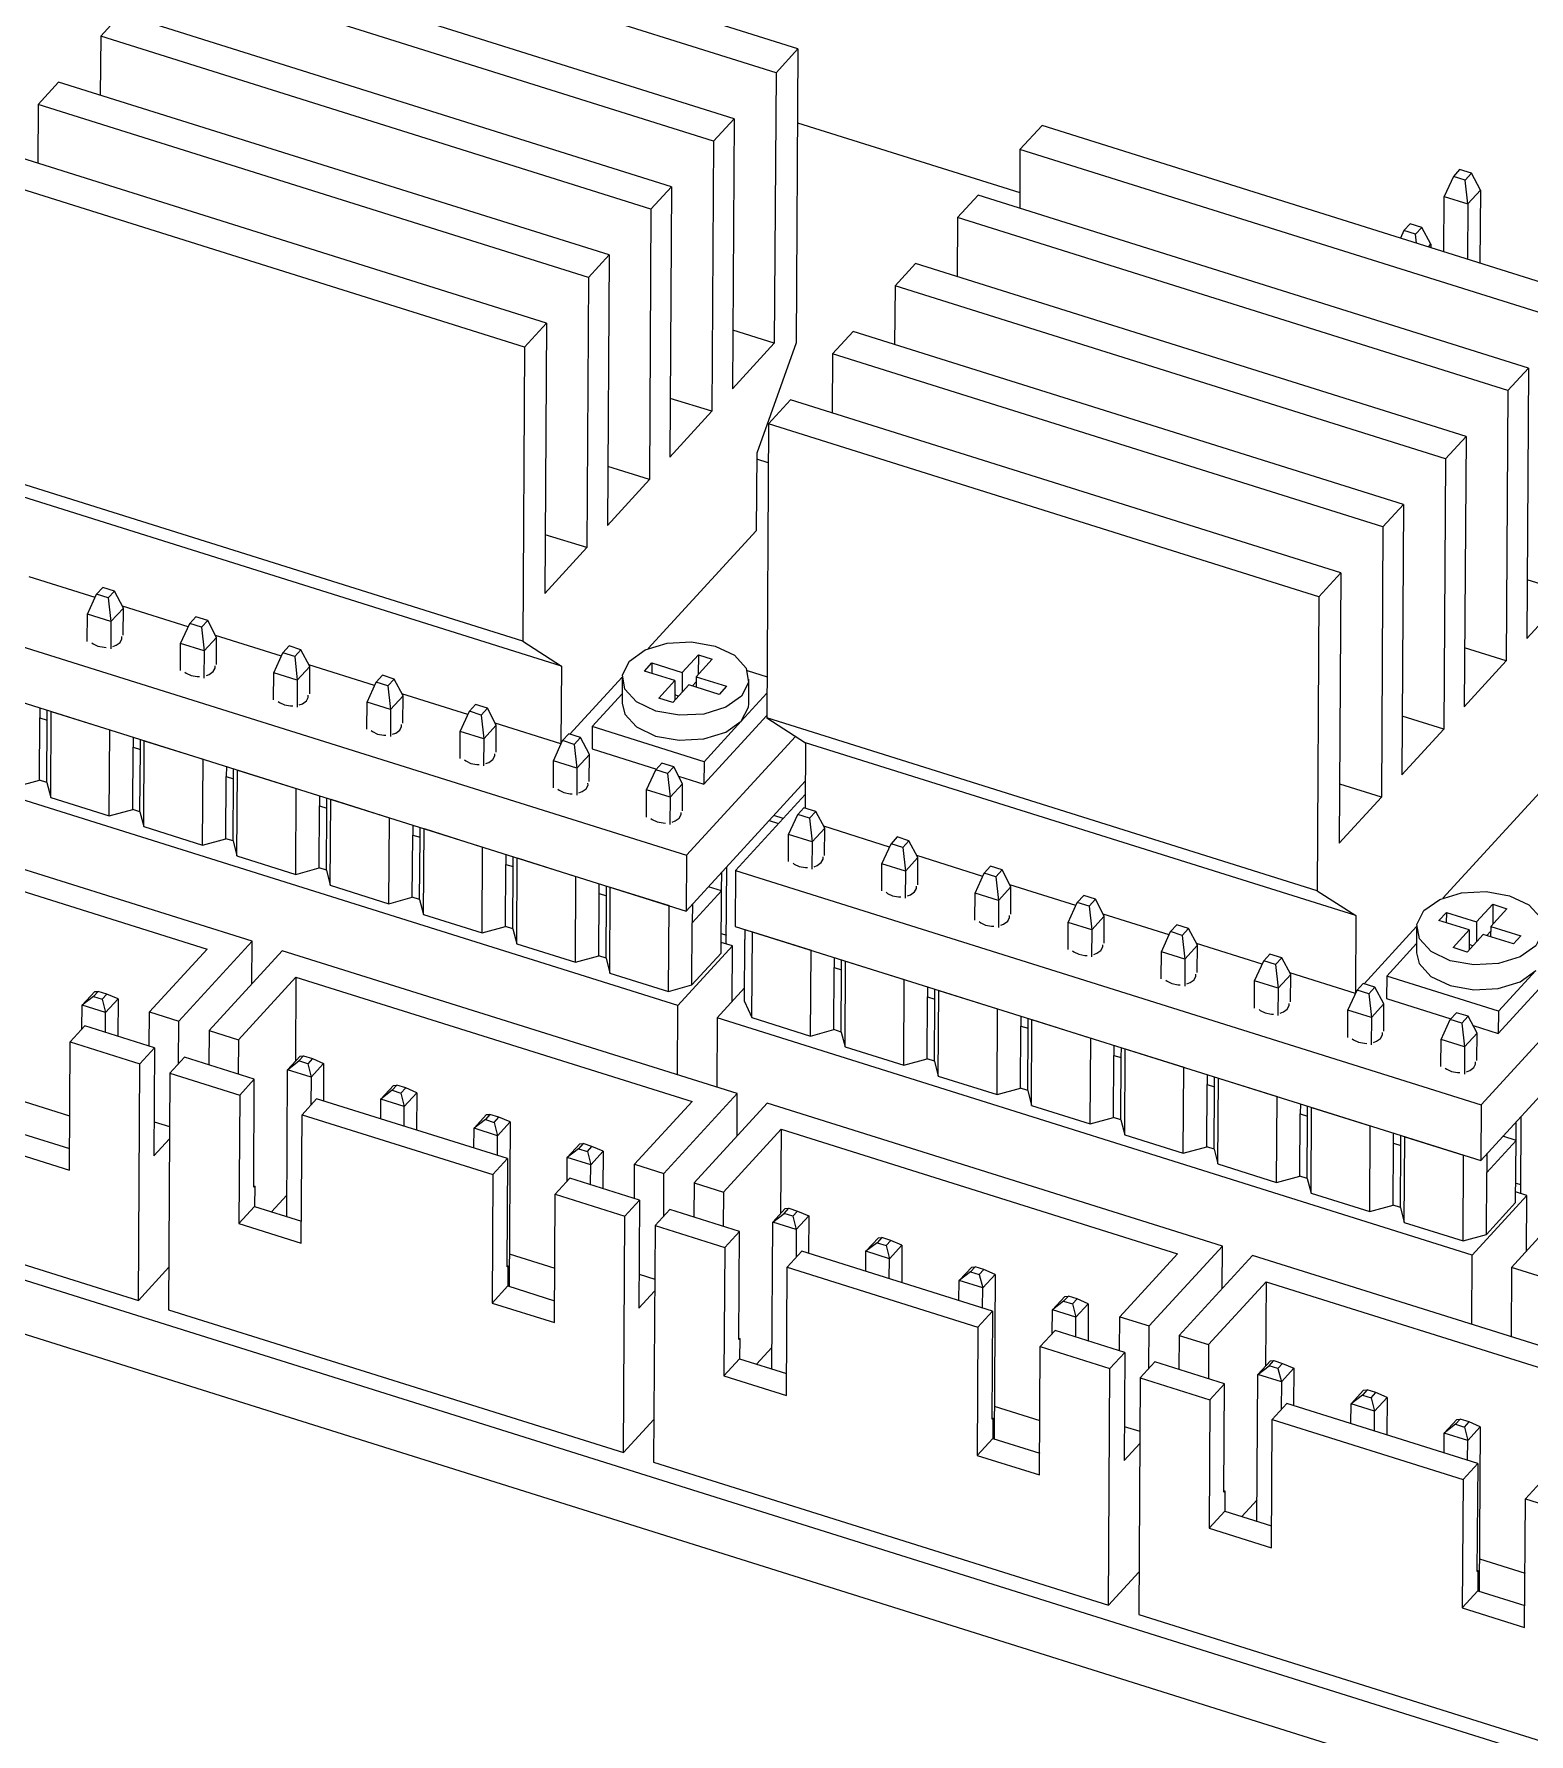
# Model space of a CAD drawing. Header units: millimetres. Extents: x -11 to 295, y 0 to 216.
# Drawn here: x 124.71 to 136.7, y 151.1 to 164.73 of the extents above; entities that cross this region are included whole.
import ezdxf

# ---------------------------------------------------------------- set-up
doc = ezdxf.new("R2010")
doc.units = ezdxf.units.MM

msp = doc.modelspace()

# ---------------------------------------------------------------- linework, layer by layer
at = {"color": 7, "linetype": 'Continuous', "lineweight": 25}
for p, q in [((130.837, 164.61), (126.423, 165.996)), ((130.661, 164.418), (126.247, 165.804)), ((130.324, 164.05), (125.91, 165.437)), ((130.16, 163.871), (125.746, 165.257)), ((125.245, 164.711), (125.409, 164.89)), ((129.823, 163.504), (125.409, 164.89)), ((125.245, 164.711), (125.242, 164.239)), ((129.658, 163.325), (125.245, 164.711)), ((130.661, 164.418), (130.837, 164.61)), ((130.837, 164.61), (130.822, 162.253)), ((130.661, 164.418), (130.647, 162.25)), ((124.743, 164.164), (124.908, 164.344)), ((129.322, 162.958), (124.908, 164.344)), ((124.743, 164.164), (124.741, 163.692)), ((129.157, 162.778), (124.743, 164.164)), ((130.16, 163.871), (130.324, 164.05)), ((130.324, 164.05), (130.311, 161.883)), ((130.833, 164.016), (132.615, 163.457)), ((132.617, 163.803), (132.794, 163.995)), ((137.207, 162.609), (132.794, 163.995)), ((130.16, 163.871), (130.146, 161.704)), ((128.821, 162.411), (124.407, 163.797)), ((132.617, 163.803), (132.615, 163.331)), ((137.031, 162.417), (132.617, 163.803)), ((128.645, 162.219), (124.231, 163.605)), ((136.093, 163.587), (136.02, 163.427)), ((136.143, 163.642), (136.093, 163.587)), ((136.187, 163.558), (136.093, 163.587)), ((136.237, 163.612), (136.143, 163.642)), ((136.237, 163.612), (136.187, 163.558)), ((136.208, 163.368), (136.187, 163.558)), ((136.309, 163.477), (136.237, 163.612)), ((129.658, 163.325), (129.823, 163.504)), ((129.823, 163.504), (129.81, 161.336)), ((132.116, 163.257), (132.281, 163.436)), ((136.695, 162.05), (132.281, 163.436)), ((136.017, 162.983), (136.02, 163.427)), ((136.02, 163.427), (136.208, 163.368)), ((136.208, 163.368), (136.309, 163.477)), ((136.309, 163.477), (136.305, 162.893)), ((129.658, 163.325), (129.645, 161.157)), ((136.208, 163.368), (136.206, 162.924)), ((132.116, 163.257), (132.113, 162.785)), ((136.53, 161.871), (132.116, 163.257)), ((135.695, 163.153), (135.668, 163.093)), ((135.745, 163.208), (135.695, 163.153)), ((135.789, 163.124), (135.695, 163.153)), ((135.84, 163.178), (135.745, 163.208)), ((135.84, 163.178), (135.789, 163.124)), ((135.911, 163.043), (135.84, 163.178)), ((135.797, 163.052), (135.789, 163.124)), ((135.892, 163.022), (135.911, 163.043)), ((135.911, 163.043), (135.911, 163.016)), ((129.157, 162.778), (129.322, 162.958)), ((129.322, 162.958), (129.309, 160.79)), ((131.615, 162.71), (131.78, 162.89)), ((136.194, 161.503), (131.78, 162.89)), ((129.157, 162.778), (129.144, 160.611)), ((131.615, 162.71), (131.612, 162.238)), ((136.029, 161.324), (131.615, 162.71)), ((128.645, 162.219), (128.821, 162.411)), ((128.821, 162.411), (128.807, 160.244)), ((130.647, 162.25), (130.314, 162.355)), ((131.114, 162.164), (131.279, 162.343)), ((135.693, 160.957), (131.279, 162.343)), ((128.645, 162.219), (128.63, 159.862)), ((130.311, 161.883), (130.647, 162.25)), ((130.822, 162.253), (130.506, 161.369)), ((131.114, 162.164), (131.111, 161.692)), ((135.528, 160.778), (131.114, 162.164)), ((136.53, 161.871), (136.695, 162.05)), ((136.695, 162.05), (136.681, 159.882)), ((130.146, 161.704), (129.812, 161.808)), ((130.601, 161.604), (130.778, 161.797)), ((135.191, 160.41), (130.778, 161.797)), ((136.53, 161.871), (136.517, 159.703)), ((129.81, 161.336), (130.146, 161.704)), ((130.601, 161.604), (130.587, 159.247)), ((135.015, 160.218), (130.601, 161.604)), ((136.029, 161.324), (136.194, 161.503)), ((136.194, 161.503), (136.18, 159.336)), ((130.506, 161.369), (130.502, 160.746)), ((128.63, 159.862), (124.216, 161.248)), ((129.645, 161.157), (129.311, 161.262)), ((130.599, 161.292), (130.506, 161.321)), ((136.029, 161.324), (136.016, 159.157)), ((129.645, 161.157), (129.309, 160.79)), ((128.94, 159.661), (124.526, 161.047)), ((135.528, 160.778), (135.693, 160.957)), ((135.693, 160.957), (135.679, 158.789)), ((129.144, 160.611), (128.81, 160.715)), ((129.636, 159.802), (130.502, 160.746)), ((135.528, 160.778), (135.515, 158.61)), ((129.144, 160.611), (128.807, 160.244)), ((135.015, 160.218), (135.191, 160.41)), ((135.191, 160.41), (135.178, 158.243)), ((125.2, 160.211), (124.672, 160.377)), ((125.262, 160.292), (125.212, 160.237)), ((125.356, 160.263), (125.262, 160.292)), ((137.018, 160.25), (136.684, 160.354)), ((125.139, 160.077), (125.212, 160.237)), ((125.306, 160.208), (125.212, 160.237)), ((125.356, 160.263), (125.306, 160.208)), ((125.306, 160.208), (125.327, 160.018)), ((125.427, 160.127), (125.356, 160.263)), ((125.947, 159.977), (125.419, 160.143)), ((135.015, 160.218), (135.001, 157.861)), ((136.681, 159.882), (137.018, 160.25)), ((123.965, 160.023), (129.944, 158.145)), ((125.137, 159.859), (125.139, 160.077)), ((125.327, 160.018), (125.139, 160.077)), ((125.327, 160.018), (125.326, 159.8)), ((125.427, 160.127), (125.327, 160.018)), ((125.426, 159.91), (125.427, 160.127)), ((125.886, 159.842), (125.959, 160.003)), ((126.009, 160.057), (125.959, 160.003)), ((126.053, 159.973), (125.959, 160.003)), ((126.104, 160.028), (126.009, 160.057)), ((126.104, 160.028), (126.053, 159.973)), ((126.175, 159.892), (126.104, 160.028)), ((126.053, 159.973), (126.075, 159.783)), ((126.175, 159.892), (126.075, 159.783)), ((126.695, 159.742), (126.167, 159.908)), ((126.173, 159.675), (126.175, 159.892)), ((125.885, 159.625), (125.886, 159.842)), ((126.075, 159.783), (125.886, 159.842)), ((126.075, 159.783), (126.073, 159.566)), ((126.634, 159.608), (126.707, 159.768)), ((126.757, 159.823), (126.707, 159.768)), ((126.801, 159.738), (126.707, 159.768)), ((126.851, 159.793), (126.757, 159.823)), ((126.851, 159.793), (126.801, 159.738)), ((126.801, 159.738), (126.822, 159.548)), ((126.922, 159.658), (126.851, 159.793)), ((128.63, 159.862), (128.94, 159.661)), ((129.909, 159.611), (130.038, 159.752)), ((130.038, 159.752), (130.037, 159.594)), ((130.038, 159.752), (130.15, 159.717)), ((136.517, 159.703), (136.183, 159.808)), ((126.632, 159.39), (126.634, 159.608)), ((126.822, 159.548), (126.634, 159.608)), ((126.922, 159.658), (126.822, 159.548)), ((127.442, 159.507), (126.914, 159.673)), ((126.921, 159.44), (126.922, 159.658)), ((128.94, 159.661), (128.936, 159.038)), ((129.606, 159.622), (129.666, 159.688)), ((129.849, 159.546), (129.606, 159.622)), ((129.666, 159.688), (129.665, 159.604)), ((129.666, 159.688), (129.909, 159.611)), ((129.909, 159.611), (129.908, 159.453)), ((130.15, 159.717), (130.021, 159.576)), ((130.43, 159.625), (130.589, 159.575)), ((136.18, 159.336), (136.517, 159.703)), ((109.513, 159.489), (141.785, 149.355)), ((123.962, 159.576), (129.941, 157.698)), ((126.822, 159.548), (126.821, 159.331)), ((127.381, 159.373), (127.454, 159.533)), ((127.504, 159.588), (127.454, 159.533)), ((127.548, 159.504), (127.454, 159.533)), ((127.598, 159.558), (127.504, 159.588)), ((127.598, 159.558), (127.548, 159.504)), ((127.548, 159.504), (127.569, 159.314)), ((127.67, 159.423), (127.598, 159.558)), ((129.007, 159.116), (129.427, 159.574)), ((129.427, 159.564), (129.426, 159.365)), ((129.72, 159.405), (129.849, 159.546)), ((129.961, 159.511), (129.832, 159.37)), ((129.849, 159.546), (129.848, 159.388)), ((130.204, 159.435), (129.961, 159.511)), ((130.021, 159.535), (129.99, 159.502)), ((130.021, 159.576), (130.02, 159.492)), ((130.021, 159.576), (130.264, 159.5)), ((130.264, 159.5), (130.204, 159.435)), ((130.442, 159.358), (130.443, 159.558)), ((124.758, 159.326), (124.757, 159.246)), ((127.38, 159.155), (127.381, 159.373)), ((127.569, 159.314), (127.381, 159.373)), ((127.67, 159.423), (127.569, 159.314)), ((128.19, 159.273), (127.661, 159.439)), ((127.668, 159.205), (127.67, 159.423)), ((128.252, 159.353), (128.202, 159.299)), ((128.346, 159.324), (128.252, 159.353)), ((128.346, 159.324), (128.296, 159.269)), ((128.417, 159.188), (128.346, 159.324)), ((129.187, 159.177), (129.426, 159.438)), ((129.832, 159.37), (129.72, 159.405)), ((129.878, 159.421), (129.848, 159.43)), ((130.588, 159.445), (130.382, 159.221)), ((124.754, 158.747), (124.757, 159.246)), ((124.757, 159.246), (124.816, 159.228)), ((124.813, 158.729), (124.816, 159.228)), ((124.816, 159.228), (124.817, 159.307)), ((124.844, 158.609), (124.848, 159.298)), ((124.848, 159.298), (125.319, 159.15)), ((127.569, 159.314), (127.568, 159.096)), ((128.128, 159.138), (128.202, 159.299)), ((128.296, 159.269), (128.202, 159.299)), ((128.296, 159.269), (128.317, 159.079)), ((128.417, 159.188), (128.317, 159.079)), ((128.936, 159.038), (128.409, 159.204)), ((128.416, 158.971), (128.417, 159.188)), ((130.083, 158.716), (130.587, 159.266)), ((130.382, 159.221), (130.084, 158.895)), ((135.001, 157.861), (130.587, 159.247)), ((130.587, 159.247), (130.897, 159.047)), ((136.016, 159.157), (135.682, 159.261)), ((109.511, 159.055), (141.782, 148.921)), ((125.314, 158.462), (125.319, 159.15)), ((125.505, 159.091), (125.505, 159.011)), ((125.564, 158.993), (125.564, 159.073)), ((125.591, 158.375), (125.595, 159.063)), ((125.595, 159.063), (126.066, 158.915)), ((128.127, 158.921), (128.128, 159.138)), ((128.317, 159.079), (128.128, 159.138)), ((128.317, 159.079), (128.315, 158.861)), ((128.876, 158.903), (128.949, 159.064)), ((128.999, 159.119), (128.949, 159.064)), ((129.043, 159.034), (128.949, 159.064)), ((129.093, 159.089), (128.999, 159.119)), ((129.093, 159.089), (129.043, 159.034)), ((129.164, 158.954), (129.093, 159.089)), ((129.187, 159.177), (129.186, 158.998)), ((130.084, 158.895), (129.187, 159.177)), ((129.944, 158.145), (130.818, 159.098)), ((130.897, 159.047), (130.894, 158.524)), ((135.311, 157.661), (130.897, 159.047)), ((136.016, 159.157), (135.679, 158.789)), ((125.502, 158.513), (125.505, 159.011)), ((125.505, 159.011), (125.564, 158.993)), ((125.56, 158.494), (125.564, 158.993)), ((126.062, 158.227), (126.066, 158.915)), ((128.936, 159.038), (128.938, 159.041)), ((129.043, 159.034), (129.064, 158.844)), ((129.164, 158.954), (129.064, 158.844)), ((129.163, 158.736), (129.164, 158.954)), ((129.186, 158.998), (129.702, 158.836)), ((129.873, 156.94), (123.817, 158.842)), ((126.249, 158.278), (126.252, 158.777)), ((126.253, 158.857), (126.252, 158.777)), ((126.252, 158.777), (126.311, 158.758)), ((126.311, 158.758), (126.311, 158.838)), ((126.338, 158.14), (126.343, 158.828)), ((126.343, 158.828), (126.814, 158.68)), ((128.875, 158.686), (128.876, 158.903)), ((129.064, 158.844), (128.876, 158.903)), ((129.064, 158.844), (129.063, 158.627)), ((129.623, 158.669), (129.696, 158.829)), ((129.746, 158.884), (129.696, 158.829)), ((129.791, 158.8), (129.696, 158.829)), ((129.841, 158.854), (129.746, 158.884)), ((129.841, 158.854), (129.791, 158.8)), ((129.791, 158.8), (129.812, 158.61)), ((129.912, 158.719), (129.841, 158.854)), ((129.88, 158.78), (130.083, 158.716)), ((130.084, 158.895), (130.083, 158.716)), ((124.567, 158.696), (124.754, 158.747)), ((124.813, 158.729), (124.754, 158.747)), ((124.813, 158.729), (124.844, 158.609)), ((126.308, 158.26), (126.311, 158.758)), ((126.809, 157.992), (126.814, 158.68)), ((129.622, 158.451), (129.623, 158.669)), ((129.812, 158.61), (129.623, 158.669)), ((129.912, 158.719), (129.812, 158.61)), ((129.911, 158.501), (129.912, 158.719)), ((129.941, 157.698), (130.895, 158.738)), ((135.515, 158.61), (135.181, 158.715)), ((136.007, 157.801), (136.873, 158.745)), ((126.46, 157.456), (122.811, 158.601)), ((124.844, 158.609), (125.314, 158.462)), ((125.314, 158.462), (125.502, 158.513)), ((125.56, 158.494), (125.502, 158.513)), ((126.996, 158.043), (127, 158.542)), ((127, 158.622), (127, 158.542)), ((127, 158.542), (127.058, 158.523)), ((127.055, 158.025), (127.058, 158.523)), ((127.058, 158.523), (127.059, 158.603)), ((127.086, 157.905), (127.09, 158.594)), ((127.09, 158.594), (127.561, 158.446)), ((129.812, 158.61), (129.81, 158.392)), ((130.894, 158.632), (130.336, 158.023)), ((130.885, 158.526), (130.835, 158.472)), ((130.979, 158.497), (130.885, 158.526)), ((135.515, 158.61), (135.178, 158.243)), ((122.921, 158.391), (126.099, 157.393)), ((125.56, 158.494), (125.591, 158.375)), ((125.591, 158.375), (126.062, 158.227)), ((127.557, 157.757), (127.561, 158.446)), ((127.747, 158.387), (127.747, 158.307)), ((127.806, 158.289), (127.806, 158.369)), ((130.606, 158.423), (130.681, 158.4)), ((130.719, 158.441), (130.644, 158.464)), ((130.762, 158.311), (130.835, 158.472)), ((130.929, 158.442), (130.835, 158.472)), ((130.979, 158.497), (130.929, 158.442)), ((130.929, 158.442), (130.95, 158.252)), ((131.051, 158.361), (130.979, 158.497)), ((131.571, 158.211), (131.043, 158.377)), ((126.062, 158.227), (126.249, 158.278)), ((126.308, 158.26), (126.249, 158.278)), ((126.308, 158.26), (126.338, 158.14)), ((127.744, 157.809), (127.747, 158.307)), ((127.747, 158.307), (127.806, 158.289)), ((127.803, 157.79), (127.806, 158.289)), ((127.833, 157.671), (127.838, 158.359)), ((127.838, 158.359), (128.308, 158.211)), ((130.761, 158.094), (130.762, 158.311)), ((130.95, 158.252), (130.762, 158.311)), ((130.95, 158.252), (130.949, 158.034)), ((131.051, 158.361), (130.95, 158.252)), ((131.049, 158.144), (131.051, 158.361)), ((131.51, 158.076), (131.583, 158.237)), ((131.633, 158.292), (131.583, 158.237)), ((131.677, 158.207), (131.583, 158.237)), ((131.727, 158.262), (131.633, 158.292)), ((131.727, 158.262), (131.677, 158.207)), ((131.798, 158.127), (131.727, 158.262)), ((126.338, 158.14), (126.809, 157.992)), ((128.304, 157.523), (128.308, 158.211)), ((128.495, 158.152), (128.494, 158.072)), ((128.553, 158.054), (128.554, 158.134)), ((128.581, 157.436), (128.585, 158.124)), ((128.585, 158.124), (129.056, 157.976)), ((129.944, 158.145), (129.941, 157.698)), ((131.677, 158.207), (131.698, 158.017)), ((131.798, 158.127), (131.698, 158.017)), ((132.318, 157.976), (131.79, 158.142)), ((131.797, 157.909), (131.798, 158.127)), ((126.809, 157.992), (126.996, 158.043)), ((127.055, 158.025), (126.996, 158.043)), ((127.055, 158.025), (127.086, 157.905)), ((128.491, 157.574), (128.494, 158.072)), ((128.494, 158.072), (128.553, 158.054)), ((128.55, 157.555), (128.553, 158.054)), ((129.052, 157.288), (129.056, 157.976)), ((130.224, 157.859), (130.225, 158.007)), ((130.262, 157.434), (130.266, 158.052)), ((130.336, 158.023), (130.333, 157.575)), ((130.336, 158.023), (136.315, 156.145)), ((131.508, 157.859), (131.51, 158.076)), ((131.698, 158.017), (131.51, 158.076)), ((131.698, 158.017), (131.697, 157.8)), ((132.257, 157.842), (132.33, 158.002)), ((132.38, 158.057), (132.33, 158.002)), ((132.424, 157.973), (132.33, 158.002)), ((132.474, 158.027), (132.38, 158.057)), ((132.474, 158.027), (132.424, 157.973)), ((132.424, 157.973), (132.445, 157.783)), ((132.545, 157.892), (132.474, 158.027)), ((127.086, 157.905), (127.557, 157.757)), ((129.239, 157.339), (129.242, 157.838)), ((129.242, 157.838), (129.242, 157.918)), ((129.242, 157.838), (129.301, 157.819)), ((129.298, 157.321), (129.301, 157.819)), ((129.301, 157.819), (129.301, 157.899)), ((129.328, 157.201), (129.332, 157.889)), ((129.332, 157.889), (129.803, 157.742)), ((129.989, 157.603), (130.224, 157.859)), ((130.224, 157.859), (130.119, 157.892)), ((130.221, 157.361), (130.224, 157.859)), ((132.256, 157.624), (132.257, 157.842)), ((132.445, 157.783), (132.257, 157.842)), ((132.545, 157.892), (132.445, 157.783)), ((133.066, 157.742), (132.537, 157.907)), ((132.544, 157.674), (132.545, 157.892)), ((133.128, 157.822), (133.077, 157.767)), ((133.222, 157.793), (133.128, 157.822)), ((135.001, 157.861), (135.311, 157.661)), ((127.557, 157.757), (127.744, 157.809)), ((127.803, 157.79), (127.744, 157.809)), ((127.803, 157.79), (127.833, 157.671)), ((129.799, 157.053), (129.803, 157.742)), ((129.99, 157.751), (129.989, 157.603)), ((132.445, 157.783), (132.444, 157.565)), ((133.004, 157.607), (133.077, 157.767)), ((133.172, 157.738), (133.077, 157.767)), ((133.222, 157.793), (133.172, 157.738)), ((133.172, 157.738), (133.193, 157.548)), ((133.293, 157.657), (133.222, 157.793)), ((135.977, 157.622), (136.037, 157.687)), ((136.037, 157.687), (136.036, 157.603)), ((136.037, 157.687), (136.279, 157.611)), ((136.279, 157.611), (136.409, 157.752)), ((136.521, 157.716), (136.392, 157.575)), ((136.409, 157.752), (136.408, 157.593)), ((136.409, 157.752), (136.521, 157.716)), ((127.833, 157.671), (128.304, 157.523)), ((128.304, 157.523), (128.491, 157.574)), ((128.55, 157.555), (128.491, 157.574)), ((128.55, 157.555), (128.581, 157.436)), ((129.986, 157.105), (129.989, 157.603)), ((130.333, 157.575), (136.312, 155.698)), ((130.41, 157.551), (130.41, 157.471)), ((133.003, 157.389), (133.004, 157.607)), ((133.193, 157.548), (133.004, 157.607)), ((133.193, 157.548), (133.191, 157.33)), ((133.293, 157.657), (133.193, 157.548)), ((133.813, 157.507), (133.285, 157.673)), ((133.292, 157.44), (133.293, 157.657)), ((133.875, 157.587), (133.825, 157.533)), ((133.969, 157.558), (133.875, 157.587)), ((133.969, 157.558), (133.919, 157.503)), ((134.04, 157.423), (133.969, 157.558)), ((135.311, 157.661), (135.307, 157.038)), ((135.378, 157.115), (135.798, 157.573)), ((135.798, 157.564), (135.796, 157.364)), ((136.22, 157.546), (135.977, 157.622)), ((136.091, 157.405), (136.22, 157.546)), ((136.22, 157.546), (136.219, 157.387)), ((136.279, 157.611), (136.278, 157.452)), ((136.392, 157.575), (136.391, 157.492)), ((136.392, 157.575), (136.634, 157.499)), ((125.872, 156.815), (126.46, 157.456)), ((126.457, 157.114), (126.46, 157.456)), ((128.581, 157.436), (129.052, 157.288)), ((129.873, 156.94), (130.312, 157.418)), ((130.222, 157.518), (130.263, 157.505)), ((130.312, 157.418), (130.222, 157.446)), ((130.309, 156.973), (130.312, 157.418)), ((130.407, 156.972), (130.41, 157.471)), ((130.467, 156.844), (130.471, 157.532)), ((130.471, 157.532), (130.942, 157.384)), ((133.752, 157.372), (133.825, 157.533)), ((133.919, 157.503), (133.825, 157.533)), ((133.919, 157.503), (133.94, 157.313)), ((134.04, 157.423), (133.94, 157.313)), ((134.56, 157.272), (134.032, 157.438)), ((134.039, 157.205), (134.04, 157.423)), ((135.558, 157.176), (135.797, 157.437)), ((136.332, 157.51), (136.203, 157.369)), ((136.249, 157.42), (136.219, 157.43)), ((136.575, 157.434), (136.332, 157.51)), ((136.391, 157.534), (136.361, 157.501)), ((136.634, 157.499), (136.575, 157.434)), ((126.099, 157.393), (125.637, 156.889)), ((126.701, 157.38), (126.114, 156.739)), ((130.35, 156.234), (126.701, 157.38)), ((129.052, 157.288), (129.239, 157.339)), ((129.298, 157.321), (129.239, 157.339)), ((129.298, 157.321), (129.328, 157.201)), ((129.986, 157.105), (130.221, 157.361)), ((130.938, 156.696), (130.942, 157.384)), ((131.128, 157.325), (131.128, 157.245)), ((131.187, 157.227), (131.187, 157.307)), ((131.214, 156.609), (131.219, 157.297)), ((131.219, 157.297), (131.689, 157.149)), ((133.75, 157.155), (133.752, 157.372)), ((133.94, 157.313), (133.752, 157.372)), ((133.94, 157.313), (133.939, 157.096)), ((134.499, 157.138), (134.572, 157.298)), ((134.622, 157.353), (134.572, 157.298)), ((134.666, 157.268), (134.572, 157.298)), ((134.717, 157.323), (134.622, 157.353)), ((134.717, 157.323), (134.666, 157.268)), ((134.788, 157.188), (134.717, 157.323)), ((136.203, 157.369), (136.091, 157.405)), ((126.349, 156.666), (126.811, 157.169)), ((126.811, 157.169), (126.807, 156.494)), ((126.811, 157.169), (129.989, 156.171)), ((129.328, 157.201), (129.799, 157.053)), ((131.125, 156.747), (131.128, 157.245)), ((131.128, 157.245), (131.187, 157.227)), ((131.184, 156.728), (131.187, 157.227)), ((131.685, 156.461), (131.689, 157.149)), ((134.498, 156.92), (134.499, 157.138)), ((134.688, 157.079), (134.499, 157.138)), ((134.666, 157.268), (134.688, 157.079)), ((134.788, 157.188), (134.688, 157.079)), ((135.307, 157.038), (134.78, 157.203)), ((134.786, 156.97), (134.788, 157.188)), ((135.558, 157.176), (135.557, 156.998)), ((136.455, 156.895), (135.558, 157.176)), ((136.453, 156.716), (136.958, 157.266)), ((136.753, 157.22), (136.455, 156.895)), ((125.097, 156.943), (125.197, 157.053)), ((125.187, 157.013), (125.097, 156.943)), ((125.225, 157.054), (125.187, 157.013)), ((125.187, 157.013), (125.258, 156.991)), ((125.197, 157.053), (125.225, 157.054)), ((125.295, 157.032), (125.225, 157.054)), ((125.258, 156.991), (125.295, 157.032)), ((125.385, 156.993), (125.295, 157.032)), ((129.799, 157.053), (129.986, 157.105)), ((130.188, 156.841), (130.408, 157.081)), ((131.872, 156.512), (131.875, 157.011)), ((131.876, 157.091), (131.875, 157.011)), ((131.875, 157.011), (131.934, 156.992)), ((131.934, 156.992), (131.935, 157.072)), ((131.962, 156.374), (131.966, 157.062)), ((131.966, 157.062), (132.437, 156.915)), ((134.688, 157.079), (134.686, 156.861)), ((135.247, 156.903), (135.32, 157.063)), ((135.307, 157.038), (135.309, 157.04)), ((135.37, 157.118), (135.32, 157.063)), ((135.414, 157.034), (135.32, 157.063)), ((135.464, 157.088), (135.37, 157.118)), ((135.464, 157.088), (135.414, 157.034)), ((135.414, 157.034), (135.435, 156.844)), ((135.535, 156.953), (135.464, 157.088)), ((136.315, 156.145), (137.188, 157.097)), ((125.095, 156.753), (125.097, 156.943)), ((125.285, 156.884), (125.097, 156.943)), ((125.258, 156.991), (125.285, 156.884)), ((125.284, 156.725), (125.285, 156.884)), ((125.385, 156.993), (125.285, 156.884)), ((125.385, 156.993), (125.383, 156.694)), ((125.635, 156.615), (125.637, 156.889)), ((125.637, 156.889), (125.872, 156.815)), ((129.87, 156.385), (129.873, 156.94)), ((130.407, 156.972), (130.467, 156.844)), ((131.931, 156.494), (131.934, 156.992)), ((132.433, 156.226), (132.437, 156.915)), ((135.245, 156.685), (135.247, 156.903)), ((135.435, 156.844), (135.247, 156.903)), ((135.535, 156.953), (135.435, 156.844)), ((135.534, 156.735), (135.535, 156.953)), ((135.557, 156.998), (136.073, 156.835)), ((136.117, 156.883), (136.067, 156.829)), ((136.211, 156.854), (136.117, 156.883)), ((136.455, 156.895), (136.453, 156.716)), ((125.118, 156.777), (125, 156.649)), ((125.677, 156.602), (125.118, 156.777)), ((125.87, 156.474), (125.872, 156.815)), ((126.114, 156.739), (126.112, 156.465)), ((126.114, 156.739), (126.349, 156.666)), ((130.188, 156.841), (130.185, 156.286)), ((136.244, 154.939), (130.188, 156.841)), ((130.467, 156.844), (130.938, 156.696)), ((130.938, 156.696), (131.125, 156.747)), ((131.184, 156.728), (131.125, 156.747)), ((131.184, 156.728), (131.214, 156.609)), ((132.62, 156.278), (132.623, 156.776)), ((132.623, 156.856), (132.623, 156.776)), ((132.623, 156.776), (132.682, 156.758)), ((132.679, 156.259), (132.682, 156.758)), ((132.682, 156.758), (132.682, 156.837)), ((132.709, 156.139), (132.713, 156.828)), ((132.713, 156.828), (133.184, 156.68)), ((135.435, 156.844), (135.434, 156.626)), ((135.994, 156.668), (136.067, 156.829)), ((136.161, 156.799), (136.067, 156.829)), ((136.211, 156.854), (136.161, 156.799)), ((136.161, 156.799), (136.182, 156.609)), ((136.283, 156.718), (136.211, 156.854)), ((136.25, 156.78), (136.453, 156.716)), ((136.312, 155.698), (137.266, 156.737)), ((124.994, 155.62), (125, 156.649)), ((125, 156.649), (125.559, 156.474)), ((125.559, 156.474), (125.677, 156.602)), ((125.677, 156.602), (125.671, 155.735)), ((126.349, 156.666), (126.347, 156.391)), ((131.214, 156.609), (131.685, 156.461)), ((133.18, 155.992), (133.184, 156.68)), ((133.371, 156.621), (133.37, 156.541)), ((133.429, 156.523), (133.43, 156.603)), ((133.457, 155.905), (133.461, 156.593)), ((133.461, 156.593), (133.932, 156.445)), ((135.993, 156.451), (135.994, 156.668)), ((136.182, 156.609), (135.994, 156.668)), ((136.182, 156.609), (136.181, 156.391)), ((136.283, 156.718), (136.182, 156.609)), ((136.281, 156.501), (136.283, 156.718)), ((125.548, 154.577), (125.559, 156.474)), ((125.918, 156.526), (125.8, 156.398)), ((126.477, 156.35), (125.918, 156.526)), ((126.744, 156.426), (126.845, 156.535)), ((126.744, 156.426), (126.835, 156.496)), ((126.835, 156.496), (126.872, 156.537)), ((126.906, 156.474), (126.835, 156.496)), ((126.845, 156.535), (126.872, 156.537)), ((126.872, 156.537), (126.943, 156.515)), ((126.943, 156.515), (126.906, 156.474)), ((126.906, 156.474), (126.933, 156.367)), ((127.033, 156.476), (126.933, 156.367)), ((126.943, 156.515), (127.033, 156.476)), ((127.033, 156.476), (127.031, 156.176)), ((131.685, 156.461), (131.872, 156.512)), ((131.931, 156.494), (131.872, 156.512)), ((131.931, 156.494), (131.962, 156.374)), ((133.367, 156.043), (133.37, 156.541)), ((133.37, 156.541), (133.429, 156.523)), ((133.426, 156.024), (133.429, 156.523)), ((125.8, 156.398), (125.789, 154.501)), ((125.8, 156.398), (126.36, 156.222)), ((126.36, 156.222), (126.477, 156.35)), ((126.472, 155.483), (126.477, 156.35)), ((126.737, 155.248), (126.744, 156.426)), ((126.933, 156.367), (126.744, 156.426)), ((126.933, 156.367), (126.931, 156.143)), ((131.962, 156.374), (132.433, 156.226)), ((133.927, 155.757), (133.932, 156.445)), ((134.118, 156.387), (134.118, 156.307)), ((134.177, 156.288), (134.177, 156.368)), ((134.204, 155.67), (134.208, 156.358)), ((134.208, 156.358), (134.679, 156.21)), ((126.36, 156.222), (126.353, 155.193)), ((126.977, 156.193), (126.86, 156.065)), ((128.507, 155.713), (126.977, 156.193)), ((127.491, 156.032), (127.492, 156.191)), ((127.492, 156.191), (127.592, 156.3)), ((127.582, 156.261), (127.492, 156.191)), ((127.68, 156.132), (127.492, 156.191)), ((127.62, 156.302), (127.582, 156.261)), ((127.582, 156.261), (127.653, 156.239)), ((127.592, 156.3), (127.62, 156.302)), ((127.691, 156.28), (127.62, 156.302)), ((127.653, 156.239), (127.691, 156.28)), ((127.653, 156.239), (127.68, 156.132)), ((127.78, 156.241), (127.68, 156.132)), ((127.78, 156.241), (127.691, 156.28)), ((127.78, 156.241), (127.779, 155.942)), ((129.762, 155.594), (130.35, 156.234)), ((130.348, 155.893), (130.35, 156.234)), ((132.433, 156.226), (132.62, 156.278)), ((132.679, 156.259), (132.62, 156.278)), ((132.679, 156.259), (132.709, 156.139)), ((134.115, 155.808), (134.118, 156.307)), ((134.118, 156.307), (134.177, 156.288)), ((134.173, 155.79), (134.177, 156.288)), ((134.675, 155.522), (134.679, 156.21)), ((124.631, 156.171), (124.996, 156.056)), ((126.854, 155.036), (126.86, 156.065)), ((126.86, 156.065), (128.39, 155.585)), ((127.679, 155.973), (127.68, 156.132)), ((128.239, 155.956), (128.339, 156.066)), ((128.367, 156.067), (128.33, 156.026)), ((128.339, 156.066), (128.367, 156.067)), ((128.438, 156.045), (128.367, 156.067)), ((129.989, 156.171), (129.527, 155.668)), ((130.591, 156.158), (130.004, 155.518)), ((134.24, 155.012), (130.591, 156.158)), ((132.709, 156.139), (133.18, 155.992)), ((134.862, 155.573), (134.865, 156.072)), ((134.866, 156.152), (134.865, 156.072)), ((134.865, 156.072), (134.924, 156.053)), ((134.921, 155.555), (134.924, 156.053)), ((134.924, 156.053), (134.924, 156.133)), ((134.951, 155.435), (134.956, 156.124)), ((134.956, 156.124), (135.426, 155.976)), ((136.315, 156.145), (136.312, 155.698)), ((136.633, 155.433), (136.637, 156.052)), ((124.619, 155.913), (124.995, 155.795)), ((125.673, 156.009), (125.798, 155.97)), ((128.238, 155.797), (128.239, 155.956)), ((128.33, 156.026), (128.239, 155.956)), ((128.428, 155.897), (128.239, 155.956)), ((128.33, 156.026), (128.4, 156.004)), ((128.4, 156.004), (128.438, 156.045)), ((128.4, 156.004), (128.428, 155.897)), ((128.528, 156.007), (128.428, 155.897)), ((128.528, 156.007), (128.438, 156.045)), ((128.528, 156.007), (128.52, 154.688)), ((130.239, 155.444), (130.701, 155.948)), ((130.701, 155.948), (130.697, 155.272)), ((130.701, 155.948), (133.879, 154.95)), ((133.18, 155.992), (133.367, 156.043)), ((133.426, 156.024), (133.367, 156.043)), ((133.426, 156.024), (133.457, 155.905)), ((135.422, 155.288), (135.426, 155.976)), ((135.613, 155.837), (135.613, 155.917)), ((136.595, 155.859), (136.596, 156.007)), ((124.494, 155.777), (124.994, 155.62)), ((125.797, 155.872), (125.671, 155.735)), ((128.427, 155.738), (128.428, 155.897)), ((128.987, 155.722), (129.087, 155.831)), ((129.077, 155.792), (128.987, 155.722)), ((129.115, 155.833), (129.077, 155.792)), ((129.077, 155.792), (129.148, 155.769)), ((129.087, 155.831), (129.115, 155.833)), ((129.185, 155.81), (129.115, 155.833)), ((129.148, 155.769), (129.185, 155.81)), ((129.275, 155.772), (129.185, 155.81)), ((133.457, 155.905), (133.927, 155.757)), ((133.927, 155.757), (134.115, 155.808)), ((134.173, 155.79), (134.115, 155.808)), ((134.173, 155.79), (134.204, 155.67)), ((135.609, 155.339), (135.613, 155.837)), ((135.613, 155.837), (135.671, 155.819)), ((135.668, 155.32), (135.671, 155.819)), ((135.671, 155.819), (135.672, 155.899)), ((135.699, 155.201), (135.703, 155.889)), ((135.703, 155.889), (136.174, 155.741)), ((136.36, 155.603), (136.595, 155.859)), ((136.595, 155.859), (136.49, 155.892)), ((136.592, 155.36), (136.595, 155.859)), ((121.899, 155.723), (125.548, 154.577)), ((128.39, 155.585), (128.507, 155.713)), ((128.507, 155.713), (128.502, 154.846)), ((128.985, 155.532), (128.987, 155.722)), ((129.175, 155.663), (128.987, 155.722)), ((129.148, 155.769), (129.175, 155.663)), ((129.174, 155.504), (129.175, 155.663)), ((129.275, 155.772), (129.175, 155.663)), ((129.275, 155.772), (129.273, 155.472)), ((129.525, 155.393), (129.527, 155.668)), ((129.527, 155.668), (129.762, 155.594)), ((134.204, 155.67), (134.675, 155.522)), ((136.17, 155.053), (136.174, 155.741)), ((136.361, 155.751), (136.36, 155.603)), ((128.39, 155.585), (128.384, 154.555)), ((129.008, 155.556), (128.89, 155.428)), ((129.567, 155.38), (129.008, 155.556)), ((129.76, 155.252), (129.762, 155.594)), ((130.004, 155.518), (130.002, 155.243)), ((130.004, 155.518), (130.239, 155.444)), ((134.675, 155.522), (134.862, 155.573)), ((134.921, 155.555), (134.862, 155.573)), ((134.921, 155.555), (134.951, 155.435)), ((136.357, 155.104), (136.36, 155.603)), ((136.593, 155.517), (136.633, 155.505)), ((126.472, 155.494), (126.48, 155.492)), ((126.472, 155.483), (126.48, 155.492)), ((126.48, 155.492), (126.479, 155.329)), ((126.615, 155.287), (126.738, 155.421)), ((128.884, 154.398), (128.89, 155.428)), ((128.89, 155.428), (129.449, 155.252)), ((129.449, 155.252), (129.567, 155.38)), ((129.567, 155.38), (129.561, 154.513)), ((130.239, 155.444), (130.237, 155.17)), ((134.951, 155.435), (135.422, 155.288)), ((136.244, 154.939), (136.682, 155.418)), ((136.682, 155.418), (136.592, 155.446)), ((136.68, 154.972), (136.682, 155.418)), ((126.353, 155.193), (126.479, 155.329)), ((126.479, 155.329), (126.855, 155.211)), ((129.438, 153.356), (129.449, 155.252)), ((129.808, 155.304), (129.691, 155.176)), ((130.367, 155.129), (129.808, 155.304)), ((130.634, 155.204), (130.735, 155.314)), ((130.634, 155.204), (130.725, 155.274)), ((130.725, 155.274), (130.763, 155.315)), ((130.796, 155.252), (130.725, 155.274)), ((130.735, 155.314), (130.763, 155.315)), ((130.763, 155.315), (130.833, 155.293)), ((130.833, 155.293), (130.796, 155.252)), ((130.796, 155.252), (130.823, 155.145)), ((130.923, 155.254), (130.823, 155.145)), ((130.833, 155.293), (130.923, 155.254)), ((130.923, 155.254), (130.921, 154.955)), ((135.422, 155.288), (135.609, 155.339)), ((135.668, 155.32), (135.609, 155.339)), ((135.668, 155.32), (135.699, 155.201)), ((136.357, 155.104), (136.592, 155.36)), ((126.353, 155.193), (126.854, 155.036)), ((129.691, 155.176), (129.679, 153.28)), ((129.691, 155.176), (130.25, 155.001)), ((130.25, 155.001), (130.367, 155.129)), ((130.362, 154.262), (130.367, 155.129)), ((130.627, 154.027), (130.634, 155.204)), ((130.823, 155.145), (130.634, 155.204)), ((130.823, 155.145), (130.821, 154.922)), ((135.699, 155.201), (136.17, 155.053)), ((136.17, 155.053), (136.357, 155.104)), ((130.25, 155.001), (130.243, 153.971)), ((130.867, 154.972), (130.75, 154.844)), ((132.398, 154.491), (130.867, 154.972)), ((131.381, 154.81), (131.382, 154.97)), ((131.382, 154.97), (131.482, 155.079)), ((131.472, 155.039), (131.382, 154.97)), ((131.57, 154.91), (131.382, 154.97)), ((131.51, 155.08), (131.472, 155.039)), ((131.472, 155.039), (131.543, 155.017)), ((131.482, 155.079), (131.51, 155.08)), ((131.581, 155.058), (131.51, 155.08)), ((131.543, 155.017), (131.581, 155.058)), ((131.543, 155.017), (131.57, 154.91)), ((131.67, 155.02), (131.57, 154.91)), ((131.67, 155.02), (131.581, 155.058)), ((131.67, 155.02), (131.669, 154.72)), ((133.653, 154.372), (134.24, 155.012)), ((134.238, 154.671), (134.24, 155.012)), ((136.559, 154.84), (136.778, 155.08)), ((125.548, 154.577), (125.791, 154.843)), ((128.502, 154.857), (128.51, 154.854)), ((128.51, 154.854), (128.502, 154.846)), ((128.51, 154.854), (128.509, 154.692)), ((128.521, 154.949), (128.887, 154.834)), ((130.744, 153.814), (130.75, 154.844)), ((130.75, 154.844), (132.28, 154.363)), ((131.569, 154.751), (131.57, 154.91)), ((132.129, 154.735), (132.23, 154.844)), ((132.257, 154.846), (132.22, 154.805)), ((132.23, 154.844), (132.257, 154.846)), ((132.328, 154.824), (132.257, 154.846)), ((132.29, 154.783), (132.328, 154.824)), ((132.418, 154.785), (132.328, 154.824)), ((133.879, 154.95), (133.417, 154.446)), ((134.481, 154.937), (133.894, 154.296)), ((138.13, 153.791), (134.481, 154.937)), ((136.24, 154.384), (136.244, 154.939)), ((136.559, 154.84), (136.555, 154.285)), ((141.576, 153.265), (136.559, 154.84)), ((128.384, 154.555), (128.509, 154.692)), ((128.509, 154.692), (128.885, 154.574)), ((129.563, 154.788), (129.688, 154.748)), ((132.128, 154.576), (132.129, 154.735)), ((132.22, 154.805), (132.129, 154.735)), ((132.318, 154.676), (132.129, 154.735)), ((132.22, 154.805), (132.29, 154.783)), ((132.29, 154.783), (132.318, 154.676)), ((132.418, 154.785), (132.318, 154.676)), ((132.418, 154.785), (132.41, 153.467)), ((134.129, 154.222), (134.591, 154.726)), ((134.591, 154.726), (134.587, 154.051)), ((134.591, 154.726), (137.769, 153.728)), ((128.384, 154.555), (128.884, 154.398)), ((129.687, 154.651), (129.561, 154.513)), ((132.317, 154.517), (132.318, 154.676)), ((132.877, 154.5), (132.977, 154.609)), ((132.967, 154.57), (132.877, 154.5)), ((133.005, 154.611), (132.967, 154.57)), ((132.967, 154.57), (133.038, 154.548)), ((132.977, 154.609), (133.005, 154.611)), ((133.075, 154.589), (133.005, 154.611)), ((133.038, 154.548), (133.075, 154.589)), ((133.038, 154.548), (133.065, 154.441)), ((133.165, 154.55), (133.065, 154.441)), ((133.165, 154.55), (133.075, 154.589)), ((133.165, 154.55), (133.163, 154.251)), ((125.789, 154.501), (129.438, 153.356)), ((132.28, 154.363), (132.398, 154.491)), ((132.398, 154.491), (132.392, 153.624)), ((132.876, 154.31), (132.877, 154.5)), ((133.065, 154.441), (132.877, 154.5)), ((133.064, 154.282), (133.065, 154.441)), ((133.416, 154.172), (133.417, 154.446)), ((133.417, 154.446), (133.653, 154.372)), ((132.28, 154.363), (132.274, 153.334)), ((132.898, 154.334), (132.78, 154.206)), ((133.457, 154.159), (132.898, 154.334)), ((133.651, 154.031), (133.653, 154.372)), ((133.894, 154.296), (133.892, 154.022)), ((133.894, 154.296), (134.129, 154.222)), ((130.362, 154.273), (130.37, 154.27)), ((130.362, 154.262), (130.37, 154.27)), ((130.37, 154.27), (130.369, 154.108)), ((130.505, 154.065), (130.628, 154.2)), ((132.774, 153.177), (132.78, 154.206)), ((132.78, 154.206), (133.339, 154.031)), ((133.339, 154.031), (133.457, 154.159)), ((133.457, 154.159), (133.452, 153.292)), ((134.129, 154.222), (134.128, 153.948)), ((130.243, 153.971), (130.369, 154.108)), ((130.369, 154.108), (130.745, 153.99)), ((133.328, 152.134), (133.339, 154.031)), ((133.698, 154.083), (133.581, 153.955)), ((134.257, 153.907), (133.698, 154.083)), ((134.525, 153.983), (134.625, 154.092)), ((134.525, 153.983), (134.615, 154.053)), ((134.615, 154.053), (134.653, 154.094)), ((134.686, 154.03), (134.615, 154.053)), ((134.625, 154.092), (134.653, 154.094)), ((134.653, 154.094), (134.723, 154.071)), ((134.723, 154.071), (134.686, 154.03)), ((134.686, 154.03), (134.713, 153.924)), ((134.813, 154.033), (134.713, 153.924)), ((134.723, 154.071), (134.813, 154.033)), ((134.813, 154.033), (134.811, 153.733)), ((130.243, 153.971), (130.744, 153.814)), ((133.581, 153.955), (133.569, 152.058)), ((133.581, 153.955), (134.14, 153.779)), ((134.14, 153.779), (134.257, 153.907)), ((134.252, 153.04), (134.257, 153.907)), ((134.517, 152.805), (134.525, 153.983)), ((134.713, 153.924), (134.525, 153.983)), ((134.713, 153.924), (134.712, 153.7)), ((134.14, 153.779), (134.134, 152.75)), ((134.757, 153.75), (134.64, 153.622)), ((136.288, 153.27), (134.757, 153.75)), ((135.271, 153.589), (135.272, 153.748)), ((135.272, 153.748), (135.372, 153.857)), ((135.363, 153.818), (135.272, 153.748)), ((135.46, 153.689), (135.272, 153.748)), ((135.4, 153.859), (135.363, 153.818)), ((135.363, 153.818), (135.433, 153.796)), ((135.372, 153.857), (135.4, 153.859)), ((135.471, 153.837), (135.4, 153.859)), ((135.433, 153.796), (135.471, 153.837)), ((135.433, 153.796), (135.46, 153.689)), ((135.561, 153.798), (135.46, 153.689)), ((135.561, 153.798), (135.471, 153.837)), ((135.561, 153.798), (135.559, 153.499)), ((129.438, 153.356), (129.681, 153.621)), ((132.392, 153.635), (132.4, 153.633)), ((132.4, 153.633), (132.392, 153.624)), ((132.4, 153.633), (132.399, 153.47)), ((132.411, 153.728), (132.777, 153.613)), ((134.634, 152.593), (134.64, 153.622)), ((134.64, 153.622), (136.17, 153.142)), ((135.459, 153.53), (135.46, 153.689)), ((136.019, 153.513), (136.12, 153.623)), ((136.148, 153.624), (136.11, 153.583)), ((136.12, 153.623), (136.148, 153.624)), ((136.218, 153.602), (136.148, 153.624)), ((136.181, 153.561), (136.218, 153.602)), ((136.308, 153.563), (136.218, 153.602)), ((132.274, 153.334), (132.399, 153.47)), ((132.399, 153.47), (132.775, 153.352)), ((133.453, 153.566), (133.578, 153.527)), ((136.018, 153.354), (136.019, 153.513)), ((136.11, 153.583), (136.019, 153.513)), ((136.208, 153.454), (136.019, 153.513)), ((136.11, 153.583), (136.181, 153.561)), ((136.181, 153.561), (136.208, 153.454)), ((136.308, 153.563), (136.208, 153.454)), ((136.308, 153.563), (136.3, 152.245)), ((132.274, 153.334), (132.774, 153.177)), ((133.577, 153.429), (133.452, 153.292)), ((136.207, 153.295), (136.208, 153.454)), ((129.679, 153.28), (133.328, 152.134)), ((136.17, 153.142), (136.288, 153.27)), ((136.288, 153.27), (136.282, 152.403)), ((134.252, 153.051), (134.26, 153.049)), ((134.252, 153.04), (134.26, 153.049)), ((134.26, 153.049), (134.259, 152.886)), ((136.17, 153.142), (136.164, 152.112)), ((136.788, 153.113), (136.67, 152.985)), ((134.395, 152.843), (134.518, 152.978)), ((136.664, 151.955), (136.67, 152.985)), ((136.67, 152.985), (137.23, 152.809)), ((134.134, 152.75), (134.259, 152.886)), ((134.259, 152.886), (134.635, 152.768)), ((134.134, 152.75), (134.634, 152.593)), ((136.302, 152.506), (136.667, 152.391)), ((133.328, 152.134), (133.571, 152.399)), ((136.282, 152.414), (136.29, 152.411)), ((136.29, 152.411), (136.282, 152.403)), ((136.29, 152.411), (136.289, 152.249)), ((136.164, 152.112), (136.289, 152.249)), ((136.289, 152.249), (136.665, 152.131)), ((136.164, 152.112), (136.664, 151.955)), ((133.569, 152.058), (137.218, 150.912))]:
    msp.add_line(p, q, dxfattribs=at)
at = {"color": 7, "linetype": 'Continuous', "lineweight": 25, "flags": 128}
for points in [[(125.343, 159.819), (125.368, 159.829), (125.401, 159.852), (125.415, 159.88), (125.415, 159.898)], [(125.173, 159.848), (125.184, 159.84), (125.223, 159.821)], [(125.223, 159.821), (125.272, 159.812), (125.29, 159.811)], [(129.984, 159.855), (130.174, 159.821), (130.327, 159.748), (130.421, 159.646), (130.441, 159.531), (130.383, 159.42), (130.258, 159.331), (130.083, 159.277), (129.886, 159.267), (129.696, 159.301), (129.543, 159.375), (129.449, 159.477), (129.429, 159.592), (129.486, 159.702), (129.612, 159.791), (129.787, 159.845), (129.984, 159.855)], [(125.921, 159.613), (125.931, 159.605), (125.971, 159.586)], [(126.093, 159.585), (126.116, 159.594), (126.148, 159.617), (126.163, 159.645), (126.162, 159.663)], [(125.971, 159.586), (126.02, 159.577), (126.037, 159.577)], [(126.668, 159.379), (126.678, 159.37), (126.718, 159.351)], [(126.718, 159.351), (126.767, 159.342), (126.785, 159.342)], [(126.838, 159.35), (126.863, 159.359), (126.896, 159.382), (126.91, 159.411), (126.91, 159.428)], [(129.426, 159.365), (129.448, 159.277), (129.542, 159.175), (129.695, 159.101), (129.885, 159.067), (130.082, 159.078), (130.257, 159.132), (130.382, 159.221)], [(130.382, 159.221), (130.439, 159.331), (130.442, 159.358)], [(127.585, 159.115), (127.611, 159.124), (127.643, 159.147), (127.658, 159.176), (127.657, 159.193)], [(127.415, 159.144), (127.426, 159.136), (127.465, 159.117)], [(127.465, 159.117), (127.515, 159.108), (127.532, 159.107)], [(128.163, 158.909), (128.173, 158.901), (128.213, 158.882)], [(128.333, 158.88), (128.358, 158.89), (128.39, 158.913), (128.405, 158.941), (128.405, 158.959)], [(128.213, 158.882), (128.262, 158.873), (128.28, 158.873)], [(128.91, 158.675), (128.921, 158.666), (128.96, 158.647)], [(128.96, 158.647), (129.009, 158.638), (129.027, 158.638)], [(129.08, 158.646), (129.105, 158.655), (129.138, 158.678), (129.153, 158.706), (129.152, 158.724)], [(129.658, 158.44), (129.668, 158.431), (129.708, 158.412)], [(129.708, 158.412), (129.757, 158.404), (129.775, 158.403)], [(129.828, 158.411), (129.853, 158.42), (129.885, 158.443), (129.9, 158.472), (129.899, 158.489)], [(130.966, 158.053), (130.992, 158.063), (131.024, 158.086), (131.039, 158.114), (131.038, 158.132)], [(130.797, 158.082), (130.807, 158.074), (130.847, 158.055)], [(130.847, 158.055), (130.896, 158.046), (130.913, 158.046)], [(131.544, 157.848), (131.554, 157.839), (131.594, 157.82)], [(131.594, 157.82), (131.643, 157.811), (131.661, 157.811)], [(131.714, 157.819), (131.739, 157.828), (131.771, 157.851), (131.786, 157.879), (131.786, 157.897)], [(136.355, 157.855), (136.544, 157.821), (136.698, 157.747), (136.792, 157.645), (136.811, 157.53), (136.754, 157.42), (136.629, 157.331), (136.454, 157.277), (136.257, 157.266), (136.067, 157.3), (135.914, 157.374), (135.82, 157.476), (135.8, 157.591), (135.857, 157.701), (135.983, 157.79), (136.157, 157.844), (136.355, 157.855)], [(132.291, 157.613), (132.302, 157.604), (132.341, 157.585)], [(132.341, 157.585), (132.39, 157.577), (132.408, 157.576)], [(132.463, 157.585), (132.486, 157.593), (132.519, 157.616), (132.534, 157.645), (132.533, 157.662)], [(133.209, 157.349), (133.234, 157.359), (133.266, 157.382), (133.281, 157.41), (133.281, 157.428)], [(133.039, 157.378), (133.049, 157.37), (133.089, 157.351)], [(133.089, 157.351), (133.138, 157.342), (133.156, 157.342)], [(135.796, 157.364), (135.819, 157.277), (135.912, 157.174), (136.066, 157.101), (136.256, 157.067), (136.453, 157.077), (136.627, 157.131), (136.753, 157.22)], [(133.786, 157.144), (133.797, 157.135), (133.836, 157.116)], [(133.956, 157.114), (133.981, 157.124), (134.014, 157.147), (134.028, 157.175), (134.028, 157.193)], [(133.836, 157.116), (133.885, 157.107), (133.903, 157.107)], [(134.534, 156.909), (134.544, 156.9), (134.584, 156.881)], [(134.584, 156.881), (134.633, 156.872), (134.65, 156.872)], [(134.704, 156.88), (134.729, 156.889), (134.761, 156.912), (134.776, 156.941), (134.775, 156.958)], [(135.281, 156.674), (135.291, 156.666), (135.331, 156.647)], [(135.331, 156.647), (135.38, 156.638), (135.398, 156.637)], [(135.451, 156.645), (135.476, 156.654), (135.509, 156.677), (135.523, 156.706), (135.523, 156.723)], [(136.198, 156.41), (136.224, 156.42), (136.256, 156.443), (136.271, 156.471), (136.27, 156.489)], [(136.028, 156.439), (136.039, 156.431), (136.078, 156.412)], [(136.078, 156.412), (136.127, 156.403), (136.145, 156.403)]]:
    msp.add_lwpolyline(points, dxfattribs=at)

doc.saveas('drawing.dxf')
